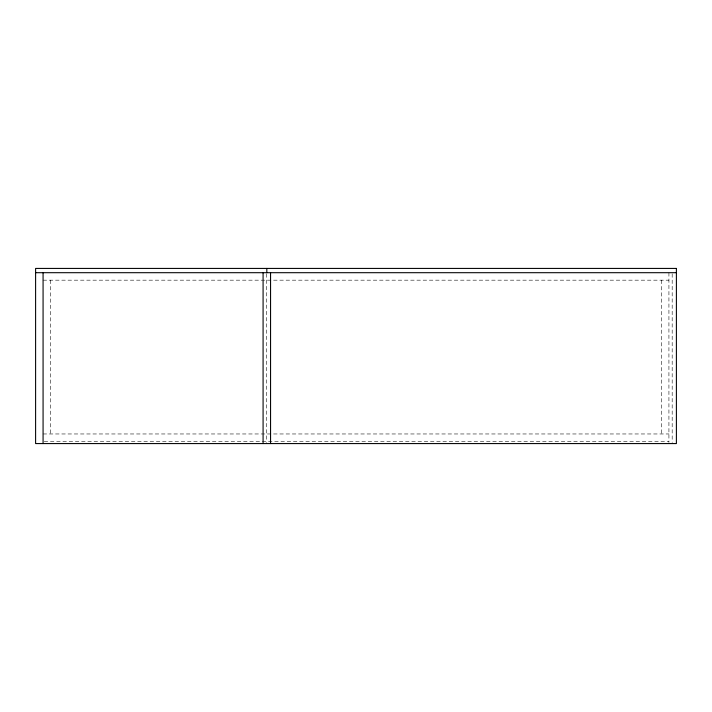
<?xml version="1.0" encoding="UTF-8"?>
<svg xmlns="http://www.w3.org/2000/svg" width="712" height="712" viewBox="0 0 712 712"><rect width="100%" height="100%" fill="white"/><g stroke="black" fill="none" stroke-linecap="round" stroke-linejoin="round"><path stroke-width="0.53" stroke-dasharray="3.56 2.67" d="M43.076 280.172L668.924 280.172M43.076 433.964L668.924 433.964M44.188 441.44L668.924 441.44M672.181 273.808L672.181 442.464M668.924 272.696L668.924 442.464M661.448 280.172L661.448 433.964M266.341 273.808L266.341 442.464M50.552 280.172L50.552 433.964"/><path stroke-width="1.07" d="M35.6 272.696L676.4 272.696M270.56 272.696L270.56 443.576M266.822 268.424L266.822 272.696M263.084 272.696L263.084 443.576M43.076 272.696L43.076 443.576M676.4 268.424L35.6 268.424L35.6 443.576L676.4 443.576L676.4 268.424"/></g></svg>
